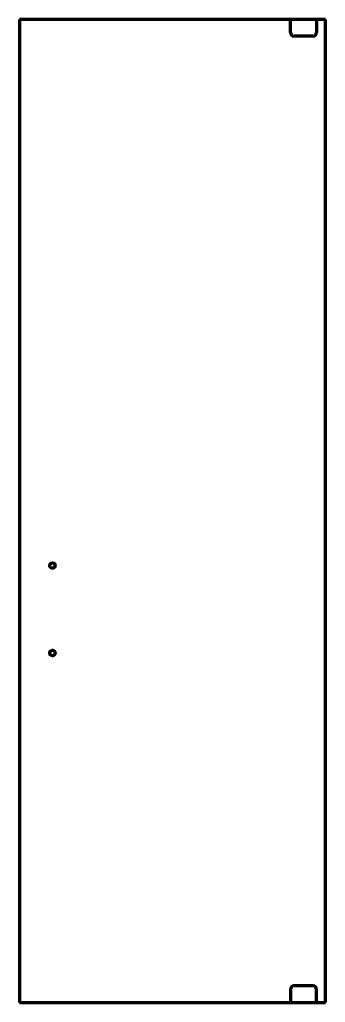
# Model space of a CAD drawing. Header units: inches. Extents: x 0 to 28, y 0 to 90.
import ezdxf

# ---------------------------------------------------------------- set-up
doc = ezdxf.new("R2010")
doc.units = ezdxf.units.IN
doc.header["$MEASUREMENT"] = 0
doc.layers.add('1', color=7, linetype='Continuous')

msp = doc.modelspace()

# ---------------------------------------------------------------- linework, layer by layer
at = {"color": 7, "lineweight": 90}
for p, q in [((0, 90), (0, 0)), ((28, 90), (0, 90)), ((28, 0), (28, 90)), ((0, 0), (28, 0))]:
    msp.add_line(p, q, dxfattribs=at)
at = {"layer": '1', "color": 1, "lineweight": 90}
for p, q in [((24.8125, 88.8125), (24.8125, 90)), ((27.1875, 90), (27.1875, 88.8125)), ((26.875, 88.5), (25.125, 88.5)), ((24.8125, 1.1875), (24.8125, 0)), ((26.875, 1.5), (25.125, 1.5)), ((27.1875, 0), (27.1875, 1.1875))]:
    msp.add_line(p, q, dxfattribs=at)
for centre in [(3, 40), (3, 32)]:
    msp.add_circle(centre, 0.25, dxfattribs=at)
for centre, start, end in [((25.125, 88.8125), 180, 270), ((26.875, 88.8125), 270, 360), ((25.125, 1.1875), 90, 180), ((26.875, 1.1875), 0, 90)]:
    msp.add_arc(centre, 0.3125, start, end, dxfattribs=at)

doc.saveas('drawing.dxf')
